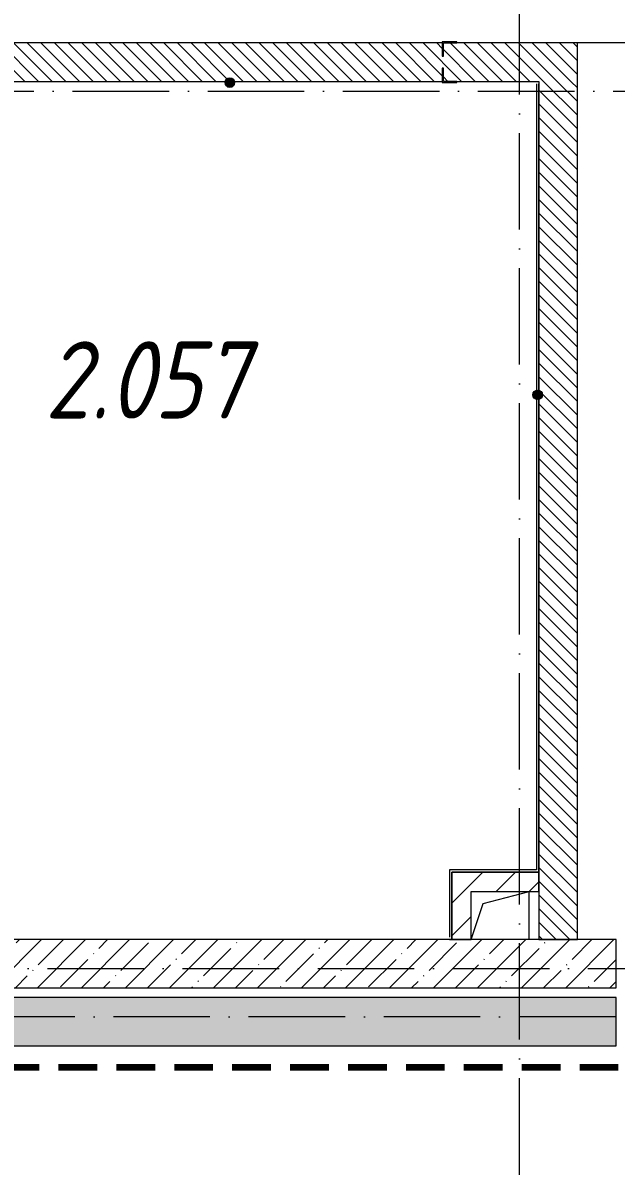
# Model space of a CAD drawing. Header units: millimetres. Extents: x -12989 to 629078, y -109036 to 555275.
# Drawn here: x 9757 to 12830, y -95815 to -89862 of the extents above; entities that cross this region are included whole.
import ezdxf

# ---------------------------------------------------------------- set-up
doc = ezdxf.new("R2010")
doc.units = ezdxf.units.MM
doc.linetypes.add('50_200_ШТРИХ_1Т_ш5_п1_п1_', pattern=[700, 500, -100, 0, -100])
doc.linetypes.add('Штриховая _2 мм - 1 мм_', pattern=[300, 200, -100])
for name, color, linetype, lineweight in [('4 -стяжа', 7, 'Continuous', 30), ('Контуры', 7, 'Continuous', 9), ('Марки помещений', 7, 'Continuous', 9), ('Марки стен', 7, 'Continuous', 9), ('Обобщенные модели', 7, 'Continuous', 9), ('Оси-2', 7, '50_200_ШТРИХ_1Т_ш5_п1_п1_', 9), ('Стены-1', 7, 'Continuous', 13), ('Штриховка разреза-1', 7, 'Continuous', 9)]:
    doc.layers.add(name, color=color, linetype=linetype, lineweight=lineweight)
doc.layers.add('СТ-1_1', color=7, linetype='Штриховая _2 мм - 1 мм_', lineweight=90, true_color=0x888888)
doc.layers.get('4 -стяжа').off()
doc.styles.add('ISOCPEUR_I_2', font='isocpeui.ttf', dxfattribs={"width": 0.85, "height": 2.3})
pattern_1 = [(135, (0, 0), (-35.35534, -35.35534), [])]
pattern_2 = [(45, (0, 0), (-114.04925, 114.04925), []), (45, (114.05, 0), (-114.04925, 114.04925), [201.612, -40.322, 3.353, -36.97])]
pattern_3 = [(45, (0, 0), (-84.8528, 84.8528), [])]

# ---------------------------------------------------------------- blocks, each defined once
blk = doc.blocks.new('ось2эт')
at = {"layer": 'Оси-2'}
for p, q in [((12329.9, -108435.9), (12329.9, -54635.1)), ((-12388.8, -90215.3), (18329.9, -90215.3)), ((-11118.8, -94765.3), (15729.9, -94765.3)), ((96138.3, -95015.3), (-12388.8, -95015.3))]:
    blk.add_line(p, q, dxfattribs=at)
blk = doc.blocks.new('Фахверк_СКБ_Уголок - 200_3380-28509457-АИ2_02_План отделки стен 2-го этажа _Часть 2_')
at = {"layer": 'Обобщенные модели'}
for p, q in [((200, 156), (125, 156)), ((125, 156), (125, 81)), ((131, 81), (131, 150)), ((131, 150), (200, 150)), ((200, 150), (200, 156)), ((125, 81), (131, 81)), ((131, 19), (125, 19)), ((125, 19), (125, -56)), ((131, -50), (131, 19)), ((125, -56), (200, -56)), ((200, -50), (131, -50)), ((200, -56), (200, -50))]:
    blk.add_line(p, q, dxfattribs=at)
blk = doc.blocks.new('AR_Отверстие прямоугольное _в плите_ - AR_Отверстие прямоугольное _в плите_-V233-АИ2_02_План отделки стен 2-го этажа _Часть 2_')
at = {"layer": 'Обобщенные модели'}
for p, q in [((-87.5, 62.5), (150, 125)), ((150, -125), (150, 125)), ((-150, -125), (-87.5, 62.5))]:
    blk.add_line(p, q, dxfattribs=at)
blk = doc.blocks.new('0125-Р-ОО-Ш2-АР-о_23_10_2024_rvt-1-АИ2_02_План отделки стен 2-го этажа _Часть 2_')
at = {"layer": 'Штриховка разреза-1'}
h = blk.add_hatch(dxfattribs=at)
h.set_pattern_fill('FP_2', color=256, style=0, pattern_type=2)
h.set_pattern_definition(pattern_1)
h.paths.add_polyline_path([(22000, 16050), (22000, 16119), (22006, 16119), (22006, 16050), (22700, 16050), (22700, 16250), (22006, 16250), (22006, 16181), (22000, 16181), (22000, 16250), (19000, 16250), (19000, 16181), (18994, 16181), (18994, 16250), (16800, 16250), (16800, 16050), (18994, 16050), (18994, 16119), (19000, 16119), (19000, 16050), (20187, 16050)], flags=0)
h = blk.add_hatch(dxfattribs=at)
h.set_pattern_fill('FP_2', color=256, style=0, pattern_type=2)
h.set_pattern_definition(pattern_1)
h.paths.add_polyline_path([(22700, 11600), (22700, 16050), (22500, 16050), (22500, 11600)], flags=0)
h = blk.add_hatch(dxfattribs=at)
h.set_pattern_fill('FP_3', color=256, style=0, pattern_type=2)
h.set_pattern_definition(pattern_3)
h.paths.add_polyline_path([(22150, 11600), (22150, 11950), (22050, 11950), (22050, 11600)], flags=0)
h = blk.add_hatch(dxfattribs=at)
h.set_pattern_fill('FP_3', color=256, style=0, pattern_type=2)
h.set_pattern_definition(pattern_3)
h.paths.add_polyline_path([(22500, 11850), (22500, 11950), (22150, 11950), (22150, 11850)], flags=0)
h = blk.add_hatch(dxfattribs=at)
h.set_pattern_fill('FP_1', color=256, style=0, pattern_type=2)
h.set_pattern_definition(pattern_2)
h.paths.add_polyline_path([(25200, 11350), (25200, 11600), (25000, 11600), (25000, 11350)], flags=0)
h.paths.add_polyline_path([(22900, 11350), (22900, 11600), (15250, 11600), (15250, 11350), (20187, 11350)], flags=0)
h.paths.add_polyline_path([(13150, 11350), (13150, 11600), (12450, 11600), (12450, 11350), (12731.1, 11350)], flags=0)
h = blk.add_hatch(dxfattribs=at)
h.set_pattern_fill('FP_1', color=256, style=0, pattern_type=2)
h.set_pattern_definition(pattern_2)
h.paths.add_polyline_path([(25900, 11050), (25900, 11300), (25000, 11300), (25000, 11050)], flags=0)
h.paths.add_polyline_path([(22900, 11050), (22900, 11300), (15250, 11300), (15250, 11050), (20187, 11050)], flags=0)
h.paths.add_polyline_path([(12731.1, 11050), (13150, 11050), (13150, 11300), (11950, 11300), (11950, 11050)], flags=0)
h.paths.add_polyline_path([(7139.2, 11050), (7950, 11050), (7950, 11300), (400, 11300), (400, 11050), (5275.2, 11050)], flags=0)
at = {"layer": 'Контуры'}
blk.add_line((23700, 16250), (22700, 16250), dxfattribs=at)
at = {"layer": 'Стены-1'}
for p, q in [((22000, 16250), (19000, 16250)), ((22700, 16250), (22075, 16250)), ((22700, 16050), (22700, 16250)), ((19000, 16050), (22000, 16050)), ((22075, 16050), (22500, 16050)), ((22500, 16050), (22500, 11600)), ((22700, 11600), (22700, 16050)), ((22150, 11950), (22050, 11950)), ((22050, 11950), (22050, 11600)), ((22500, 11950), (22150, 11950)), ((22500, 11850), (22500, 11950)), ((22150, 11600), (22150, 11850)), ((22150, 11850), (22500, 11850)), ((22900, 11600), (19050, 11600)), ((22050, 11600), (22150, 11600)), ((22500, 11600), (22700, 11600)), ((22900, 11350), (22900, 11600)), ((15250, 11350), (22900, 11350)), ((22900, 11300), (15250, 11300)), ((22900, 11050), (22900, 11300)), ((15250, 11050), (22900, 11050))]:
    blk.add_line(p, q, dxfattribs=at)
for name, p in [('Фахверк_СКБ_Уголок - 200_3380-28509457-АИ2_02_План отделки стен 2-го этажа _Часть 2_', (21875, 16100)), ('AR_Отверстие прямоугольное _в плите_ - AR_Отверстие прямоугольное _в плите_-V233-АИ2_02_План отделки стен 2-го этажа _Часть 2_', (22300, 11725))]:
    blk.add_blockref(name, p)
blk = doc.blocks.new('2ч2эт')
at = {"layer": 'Марки стен'}
h = blk.add_hatch(color=256, dxfattribs=at)
edge = h.paths.add_edge_path(flags=0)
edge.add_arc((10829.1, -90171.3), 25, 0, 360)
h = blk.add_hatch(color=256, dxfattribs=at)
edge = h.paths.add_edge_path(flags=0)
edge.add_arc((12423.9, -91790.5), 25, 0, 360)
for centre in [(10829.1, -90171.3), (12423.9, -91790.5)]:
    blk.add_circle(centre, 25, dxfattribs=at)
at = {"layer": 'СТ-1_1'}
blk.add_line((-9558.1, -95277.3), (17967.9, -95277.3), dxfattribs=at)
at = {"layer": 'Стены-1'}
for p, q in [((12417.9, -90177.3), (12417.9, -94253.3)), ((12429.9, -94265.3), (12429.9, -90177.3)), ((12417.9, -94253.3), (11967.9, -94253.3)), ((11967.9, -94253.3), (11967.9, -94603.3)), ((11979.9, -94265.3), (12429.9, -94265.3)), ((11979.9, -94615.3), (11979.9, -94265.3)), ((11967.9, -94615.3), (11979.9, -94615.3))]:
    blk.add_line(p, q, dxfattribs=at)
blk.add_blockref('0125-Р-ОО-Ш2-АР-о_23_10_2024_rvt-1-АИ2_02_План отделки стен 2-го этажа _Часть 2_', (-10070.1, -106215.3))
at = {"layer": 'Марки помещений', "color": 3, "insert": (9870.5, -91513.2), "char_height": 400, "width": 1231.217, "attachment_point": 1, "style": 'ISOCPEUR_I_2'}
blk.add_mtext('2.057', dxfattribs=at)

msp = doc.modelspace()

# ---------------------------------------------------------------- block references
at = {"layer": '4 -стяжа'}
for name in ['ось2эт', '2ч2эт']:
    msp.add_blockref(name, (0, 0), dxfattribs=at)

doc.saveas('drawing.dxf')
